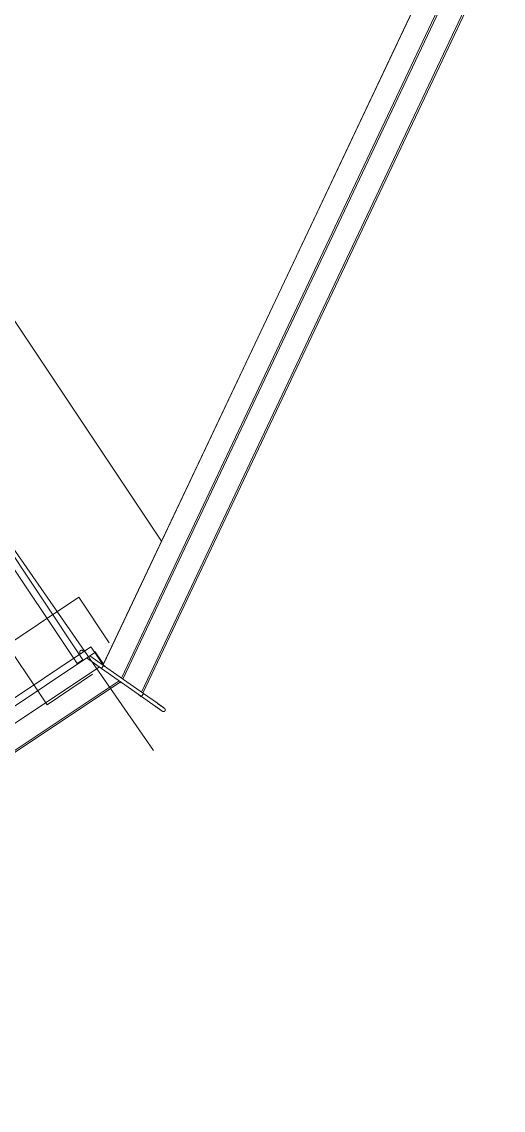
# Model space of a CAD drawing. Header units: metres. Extents: x 286532 to 329498, y 7396783 to 7466136.
# Drawn here: x 325798.61 to 325804.23, y 7397716.29 to 7397728.97 of the extents above; entities that cross this region are included whole.
import ezdxf

# ---------------------------------------------------------------- set-up
doc = ezdxf.new("R2010")
doc.units = ezdxf.units.M
doc.header["$LTSCALE"] = 10
doc.layers.add('_  ARQ-AUX-001', color=1, linetype='Continuous', lineweight=5)
doc.layers.add('_AUXILIAR', color=7, linetype='Continuous', lineweight=30)

# ---------------------------------------------------------------- blocks, each defined once
blk = doc.blocks.new('ESTACAODRONE')
at = {"layer": '_  ARQ-AUX-001'}
for p, q in [((186.6305642405641, -106.3438752228394), (176.5965712044272, -90.99687474034727)), ((175.6736217223125, -92.52732881640722), (185.6328904686079, -107.760038436356)), ((185.6998492051612, -107.7162602728588), (175.7405804588658, -92.48355065291007)), ((175.0947184122049, -92.66304409758959), (185.2763802290659, -108.2359040992292)), ((185.9329108920647, -107.7801617458463), (190.1801803433336, -99.03614025749266)), ((185.9379525259137, -107.7697823345661), (190.1801803433336, -99.03614025749266)), ((186.1482334866887, -107.9341197386384), (190.4149051690474, -99.15015411004424)), ((186.1639267041464, -107.945412311703), (190.4320406659972, -99.15847740601748)), ((186.378894948808, -108.100099818781), (190.6667654916528, -99.27249125856906)), ((186.3945881662657, -108.1113923918456), (190.6839009886025, -99.28081455361098)), ((186.5109354311135, -108.7818574607372), (181.6568262127694, -101.6327022239566)), ((186.5109354311135, -108.7818574607372), (181.9539365457604, -102.0702877417207)), ((185.6590805049353, -106.9857846404754), (184.55757534052, -107.7059576255546)), ((186.0086491404601, -107.5204501518536), (185.6590805049353, -106.9857846404754)), ((185.7947957861177, -107.564687950583), (178.4954028275252, -112.3370901018217)), ((178.5391809910224, -112.404048838375), (185.8385739496148, -107.6316466871363)), ((185.8385739496148, -107.6316466871363), (185.7947957861177, -107.564687950583)), ((185.8421365201939, -107.6232316764072), (185.8357865412254, -107.6273833438754)), ((185.8467823552783, -107.6442014500499), (185.8385739497025, -107.6316466862336)), ((185.9379525259137, -107.7697823345661), (185.8421365201939, -107.6232316764072)), ((185.6328904686079, -107.760038436356), (185.6998492051612, -107.7162602728588)), ((185.915260073672, -107.8182196040529), (185.7542198277544, -107.7023377711593)), ((185.7805807882224, -107.6695630845953), (185.9397915100709, -107.7841284229615)), ((185.9233941413695, -107.7613792391494), (185.8467823552783, -107.6442014500499)), ((185.9316025469452, -107.7739340020344), (185.9233941413695, -107.7613792391494)), ((178.6394500163733, -112.541602303274), (185.891436415608, -107.8001949433237)), ((178.6394500163733, -112.541602303274), (185.891436415608, -107.8001949433237)), ((185.8110457404441, -107.8863354637044), (185.2763802290659, -108.2359040992292)), ((185.915260073672, -107.818219604053), (185.9397915100709, -107.7841284229616)), ((186.3765829977328, -108.1501797652626), (185.915260073672, -107.818219604053)), ((185.9278129209415, -107.7764116898179), (185.9316025469452, -107.7739340020344)), ((185.9379525259137, -107.7697823345661), (185.9316025469452, -107.7739340020344)), ((185.9625651875394, -107.8005159748718), (185.9316025469452, -107.7739340020344)), ((186.4011144341316, -108.1160885841712), (185.9397915100709, -107.7841284229616)), ((178.6147729296354, -112.869510483928), (186.1178049509763, -107.9639674667269)), ((178.6158783058636, -112.8915480664), (186.134377277107, -107.9758926322684)), ((186.1433515758254, -107.9877711413428), (186.1304302905919, -107.9784732032567)), ((186.3740130375372, -108.1537512224168), (186.3349964311928, -108.1202547764406)), ((186.4011144341316, -108.1160885841712), (186.3765829977328, -108.1501797652626)), ((186.4011144341316, -108.1160885841711), (186.5621546800492, -108.2319704170648)), ((186.5376232436503, -108.2660615981562), (186.3765829977327, -108.1501797652625))]:
    blk.add_line(p, q, dxfattribs=at)
at = {"layer": '_  ARQ-AUX-001', "flags": 128}
for points in [[(185.6669717649584, -107.6136837496016), (185.6664949017086, -107.6143752026847), (185.666046070647, -107.6150851721229), (185.6656259898075, -107.6158125221165), (185.6652353312298, -107.6165560890608), (185.6648747198843, -107.6173146834073), (185.6645447326723, -107.6180870915668), (185.6642458975029, -107.6188720778512), (185.6639786924486, -107.6196683864496), (185.6637435449804, -107.6204747434383), (185.6635408312843, -107.6212898588181), (185.6633708756588, -107.6221124285783), (185.6632339499968, -107.6229411367828), (185.6631302733499, -107.6237746576751), (185.6630600115789, -107.6246116577996), (185.6630232770875, -107.6254507981348), (185.663020128643, -107.6262907362351), (185.6630505712824, -107.6271301283787), (185.6631145563038, -107.6279676317172), (185.663211981345, -107.628801906424), (185.6633426905466, -107.6296316178375), (185.6635064748017, -107.6304554385964), (185.6637030720904, -107.6312720507632), (185.6639321678993, -107.6320801479328), (185.6641933957236, -107.6328784373219), (185.6644863376548, -107.6336656418379), (185.664810525048, -107.6344405021215), (185.6651654392728, -107.6352017785615), (185.665550512542, -107.6359482532779), (185.6659651288206, -107.6366787320706), (185.6664086248109, -107.6373920463293), (185.6668802910141, -107.6380870549032), (185.6673793728646, -107.638762645927), (185.6679050719382, -107.6394177385992), (185.6684565472284, -107.6400512849111), (185.6690329164923, -107.6406622713239), (185.6696332576621, -107.6412497203896), (185.6702566103201, -107.641812692315), (185.6709019772348, -107.6423502864652), (185.6715683259571, -107.6428616428042), (185.6717516373047, -107.6429950583468)], [(185.6962830737035, -107.6089038772553), (185.6955916206205, -107.6084270140056), (185.6948816511823, -107.6079781829439), (185.6941543011887, -107.6075581021044), (185.6934107342444, -107.6071674435267), (185.6926521398979, -107.6068068321812), (185.6918797317383, -107.6064768449692), (185.6910947454541, -107.6061780097998), (185.6902984368556, -107.6059108047455), (185.6894920798669, -107.6056756572773), (185.6886769644871, -107.6054729435812), (185.6878543947269, -107.6053029879558), (185.6870256865224, -107.6051660622937), (185.6861921656301, -107.6050623856469), (185.6853551655056, -107.6049921238759), (185.6845160251703, -107.6049553893844), (185.6836760870701, -107.60495224094), (185.6828366949265, -107.6049826835794), (185.681999191588, -107.6050466686008), (185.6811649168811, -107.6051440936419), (185.6803352054677, -107.6052748028435), (185.6795113847088, -107.6054385870986), (185.6786947725419, -107.6056351843874), (185.6778866753724, -107.6058642801962), (185.6770883859833, -107.6061255080206), (185.6763011814673, -107.6064184499517), (185.6755263211837, -107.606742637345), (185.6747650447437, -107.6070975515697), (185.6740185700272, -107.607482624839), (185.6732880912346, -107.6078972411175), (185.6725747769759, -107.6083407371079), (185.671879768402, -107.608812403311), (185.6712041773782, -107.6093114851616), (185.6705490847061, -107.6098371842351), (185.6699155383941, -107.6103886595253), (185.6693045519813, -107.6109650287892), (185.6687171029156, -107.6115653699591), (185.6681541309902, -107.612188722617), (185.66761653684, -107.6128340895318), (185.667105180501, -107.613500438254), (185.6669717649584, -107.6136837496016)], [(185.6962830737035, -107.6089038772553), (185.6963490394598, -107.608951345096), (185.6965468311973, -107.6090936726797), (185.6968761324916, -107.6093306323126), (185.6973364165307, -107.6096618449099), (185.6979269469585, -107.6100867806019), (185.6986467790521, -107.6106047595823), (185.6994947612339, -107.6112149531953), (185.7004695369132, -107.6119163852611), (185.7015695466569, -107.6127079336382), (185.7027930306841, -107.613588332018), (185.7041380316812, -107.6145561719508), (185.7056023979336, -107.6156099050992), (185.7071837867677, -107.6167478457151), (185.7088796682987, -107.6179681733361), (185.710687329478, -107.6192689356984)], [(185.7111940178838, -107.6196335400917), (185.7093566747203, -107.6183114190764), (185.7076303480963, -107.6170691836823), (185.7060177997665, -107.6159088212211), (185.704521609464, -107.6148321880254), (185.7031441707742, -107.6138410064784), (185.7018876873052, -107.6129368622593), (185.7007541691624, -107.6121212018059), (185.6997454297331, -107.6113953300009), (185.6988630827852, -107.6107604080844), (185.6981085398856, -107.610217451796), (185.697483008142, -107.60976732975), (185.6969874882716, -107.6094107620456), (185.6966227730007, -107.609148319115), (185.6963894457959, -107.608980420811), (185.6962878799307, -107.608907335735)], [(185.6717516373047, -107.6429950583468), (185.6718176030609, -107.6430425261875), (185.6720153947985, -107.6431848537712), (185.6723446960927, -107.643421813404), (185.6728049801318, -107.6437530260013), (185.6733955105596, -107.6441779616933)], [(185.6735771034867, -107.6443086328875), (185.6729515717431, -107.6438585108414), (185.6724560518728, -107.643501943137), (185.6720913366019, -107.6432395002064), (185.671858009397, -107.6430716019024), (185.6717564435319, -107.6429985168265)], [(185.743464020503, -107.6945980744677), (185.7467423029597, -107.6969570709884), (185.750032547861, -107.6993246754817), (185.7533294915168, -107.7016971002852), (185.7542198277544, -107.7023377711593)], [(185.7542198277544, -107.7023377711593), (185.7509219797268, -107.6999646955851), (185.7476294075524, -107.6975954164256), (185.7443473786446, -107.695233724022)], [(186.6200914341001, -108.3254043109687), (186.6200254683438, -108.325356843128), (186.6198276766063, -108.3252145155443), (186.619498375312, -108.3249775559114), (186.6190380912729, -108.3246463433142), (186.6184475608451, -108.3242214076222), (186.6177277287515, -108.3237034286417), (186.6168797465697, -108.3230932350288), (186.6159049708904, -108.3223918029629), (186.6148049611467, -108.3216002545858), (186.6135814771196, -108.3207198562061), (186.6122364761224, -108.3197520162733), (186.61077210987, -108.3186982831248), (186.6091907210359, -108.317560342509), (186.6074948395049, -108.316340014888), (186.6056871783256, -108.3150392525257), (186.6037706293704, -108.3136601363645), (186.6017482587088, -108.3122048726959), (186.5996233017023, -108.3106757896314), (186.5973991578289, -108.3090753333777), (186.5950793852444, -108.3074060643235), (186.5926676950899, -108.3056706529431), (186.5901679455554, -108.3038718755245), (186.5875841357067, -108.3020126097279), (186.5849203990885, -108.3000958299819), (186.5821809971111, -108.2981246027253), (186.5793703122333, -108.296102081501), (186.5764928409513, -108.2940315019117), (186.5735531866055, -108.291916176443), (186.5705560520155, -108.2897594891644), (186.5675062319575, -108.2875648903155), (186.5644086054928, -108.2853358907862), (186.5612681281631, -108.2830760565003), (186.5580898240621, -108.2807890027107), (186.5548787777985, -108.2784783882154), (186.5516401263612, -108.2761479095049), (186.5483790509017, -108.2738012948478), (186.545100768445, -108.271442298327), (186.5418105235438, -108.2690746938338), (186.538513579888, -108.2667022690303), (186.5376232436503, -108.2660615981562)], [(186.5376232436503, -108.2660615981562), (186.540921091678, -108.2684346737304), (186.5442136638523, -108.2708039528899), (186.5474956927602, -108.2731656452935), (186.5507619278555, -108.2755159727371), (186.5540071438589, -108.2778511751982), (186.5572261491169, -108.2801675168511), (186.5604137939079, -108.282461292043), (186.5635649786803, -108.2847288312232), (186.5666746622106, -108.2869665068127), (186.5697378696684, -108.2891707390077), (186.5727497005755, -108.2913380015071), (186.5757053366446, -108.2934648271531), (186.5786000494887, -108.2955478134785), (186.5814292081848, -108.2975836281494), (186.5841882866823, -108.2995690142966), (186.5868728710443, -108.3015007957259), (186.5894786665085, -108.303375881999), (186.5920015043581, -108.305191273378), (186.5944373485906, -108.3069440656238), (186.5967823023749, -108.3086314546427), (186.5990326142851, -108.3102507409724), (186.6011846843024, -108.3117993341001), (186.6032350695736, -108.3132747566072), (186.6051804899198, -108.3146746481323), (186.6070178330834, -108.3159967691477), (186.6087441597073, -108.3172390045418), (186.6103567080371, -108.3183993670029), (186.6118528983396, -108.3194760001987), (186.6132303370294, -108.3204671817457), (186.6144868204985, -108.3213713259648), (186.6156203386412, -108.3221869864182), (186.6166290780705, -108.3229128582231), (186.6175114250184, -108.3235477801396), (186.618265967918, -108.324090736428), (186.6188914996617, -108.3245408584741), (186.619387019532, -108.3248974261785), (186.6197517348029, -108.3251598691091), (186.6199850620078, -108.3253277674131), (186.6200866278729, -108.3254008524891)], [(186.5621546800492, -108.2319704170648), (186.5654525280769, -108.234343492639), (186.5687451002512, -108.2367127717985), (186.572027129159, -108.2390744642021), (186.5752933642544, -108.2414247916457), (186.5785385802577, -108.2437599941068), (186.5817575855158, -108.2460763357596), (186.5849452303069, -108.2483701109516), (186.5880964150792, -108.2506376501318), (186.5912060986094, -108.2528753257212), (186.5942693060673, -108.2550795579163), (186.5972811369743, -108.2572468204157), (186.6002367730435, -108.2593736460617), (186.6031314858876, -108.2614566323871), (186.6059606445836, -108.263492447058), (186.6087197230812, -108.2654778332052), (186.6114043074432, -108.2674096146345), (186.6140101029074, -108.2692847009076), (186.616532940757, -108.2711000922865), (186.6189687849894, -108.2728528845323), (186.6213137387738, -108.2745402735513), (186.623564050684, -108.276159559881), (186.6257161207012, -108.2777081530087), (186.6277665059725, -108.2791835755157), (186.6297119263187, -108.2805834670409), (186.6315492694823, -108.2819055880563), (186.6332755961062, -108.2831478234504), (186.634888144436, -108.2843081859115), (186.6363843347385, -108.2853848191072), (186.6377617734283, -108.2863760006542), (186.6390182568973, -108.2872801448733), (186.6401517750401, -108.2880958053268), (186.6411605144694, -108.2888216771317), (186.6420428614173, -108.2894565990482), (186.6427974043169, -108.2899995553366), (186.6434229360605, -108.2904496773826), (186.6439184559309, -108.2908062450871), (186.6442831712018, -108.2910686880176), (186.6445164984067, -108.2912365863216), (186.6446180642718, -108.2913096713976)], [(186.6446228704989, -108.2913131298773), (186.6445569047427, -108.2912656620366), (186.6443591130052, -108.2911233344529), (186.6440298117109, -108.29088637482), (186.6435695276718, -108.2905551622228), (186.642978997244, -108.2901302265307), (186.6422591651504, -108.2896122475503), (186.6414111829686, -108.2890020539373), (186.6404364072893, -108.2883006218715), (186.6393363975455, -108.2875090734944), (186.6381129135184, -108.2866286751147), (186.6367679125213, -108.2856608351819), (186.6353035462689, -108.2846071020334), (186.6337221574348, -108.2834691614176), (186.6320262759038, -108.2822488337966), (186.6302186147245, -108.2809480714343), (186.6283020657693, -108.279568955273), (186.6262796951077, -108.2781136916044), (186.6241547381012, -108.2765846085399), (186.6219305942278, -108.2749841522863), (186.6196108216432, -108.2733148832321), (186.6171991314888, -108.2715794718517), (186.6146993819542, -108.2697806944331), (186.6121155721056, -108.2679214286365), (186.6094518354874, -108.2660046488905), (186.60671243351, -108.2640334216338), (186.6039017486322, -108.2620109004096), (186.6010242773502, -108.2599403208203), (186.5980846230044, -108.2578249953516), (186.5950874884144, -108.255668308073), (186.5920376683563, -108.2534737092241), (186.5889400418916, -108.2512447096948), (186.5857995645619, -108.2489848754089), (186.582621260461, -108.2466978216193), (186.5794102141974, -108.244387207124), (186.5761715627601, -108.2420567284135), (186.5729104873006, -108.2397101137564), (186.5696322048439, -108.2373511172356), (186.5663419599427, -108.2349835127424), (186.5630450162869, -108.2326110879388), (186.5621546800492, -108.2319704170648)], [(186.6200914341001, -108.3254043109687), (186.6207828871831, -108.3258811742185), (186.6214928566212, -108.3263300052801), (186.6222202066149, -108.3267500861196), (186.6229637735592, -108.3271407446973), (186.6237223679057, -108.3275013560428), (186.6244947760653, -108.3278313432548), (186.6252797623496, -108.3281301784243), (186.626076070948, -108.3283973834786), (186.6268824279367, -108.3286325309467), (186.6276975433165, -108.3288352446428), (186.6285201130768, -108.3290052002683), (186.6293488212812, -108.3291421259304), (186.6301823421735, -108.3292458025772), (186.6310193422981, -108.3293160643482), (186.6318584826332, -108.3293527988396), (186.6326984207336, -108.3293559472841), (186.6335378128771, -108.3293255046447), (186.6343753162157, -108.3292615196233), (186.6352095909224, -108.3291640945821), (186.6360393023359, -108.3290333853806), (186.6368631230948, -108.3288696011255), (186.6376797352617, -108.3286730038367), (186.6384878324312, -108.3284439080279), (186.6392861218203, -108.3281826802035), (186.6400733263363, -108.3278897382724), (186.6408481866199, -108.3275655508791), (186.6416094630599, -108.3272106366543), (186.6423559377764, -108.3268255633851), (186.643086416569, -108.3264109471065), (186.6437997308277, -108.3259674511162), (186.6444947394017, -108.3254957849131), (186.6451703304255, -108.3249967030625), (186.6458254230976, -108.3244710039889), (186.6464589694095, -108.3239195286988), (186.6470699558223, -108.3233431594348), (186.647657404888, -108.322742818265), (186.6482203768134, -108.322119465607), (186.6487579709637, -108.3214740986923), (186.6492693273026, -108.32080774997), (186.6494027428452, -108.3206244386224)], [(186.6494027428452, -108.3206244386224), (186.649879606095, -108.3199329855394), (186.6503284371566, -108.3192230161012), (186.6507485179961, -108.3184956661076), (186.6511391765738, -108.3177520991632), (186.6514997879193, -108.3169935048167), (186.6518297751313, -108.3162210966572), (186.6521286103008, -108.3154361103729), (186.6523958153551, -108.3146398017745), (186.6526309628232, -108.3138334447857), (186.6528336765193, -108.3130183294059), (186.6530036321448, -108.3121957596457), (186.6531405578069, -108.3113670514413), (186.6532442344537, -108.310533530549), (186.6533144962247, -108.3096965304244), (186.6533512307161, -108.3088573900892), (186.6533543791606, -108.3080174519889), (186.6533239365212, -108.3071780598453), (186.6532599514998, -108.3063405565068), (186.6531625264586, -108.3055062818), (186.6530318172571, -108.3046765703865), (186.652868033002, -108.3038527496277), (186.6526714357131, -108.3030361374608), (186.6524423399044, -108.3022280402913), (186.65218111208, -108.3014297509021), (186.6518881701489, -108.3006425463861), (186.6515639827556, -108.2998676861026), (186.6512090685308, -108.2991064096626), (186.6508239952616, -108.2983599349461), (186.650409378983, -108.2976294561534), (186.6499658829927, -108.2969161418948), (186.6494942167896, -108.2962211333208), (186.648995134939, -108.295545542297), (186.6484694358655, -108.2948904496249), (186.6479179605753, -108.294256903313), (186.6473415913113, -108.2936459169002), (186.6467412501415, -108.2930584678345), (186.6461178974835, -108.292495495909), (186.6454725305688, -108.2919579017588), (186.6448061818465, -108.2914465454198), (186.6446228704989, -108.2913131298773)]]:
    blk.add_lwpolyline(points, dxfattribs=at)

msp = doc.modelspace()

# ---------------------------------------------------------------- block references
at = {"layer": '_AUXILIAR', "rotation": 0.5795468206332073}
msp.add_blockref('ESTACAODRONE', (325612.5476227902, 7397827.373914379), dxfattribs=at)

doc.saveas('drawing.dxf')
